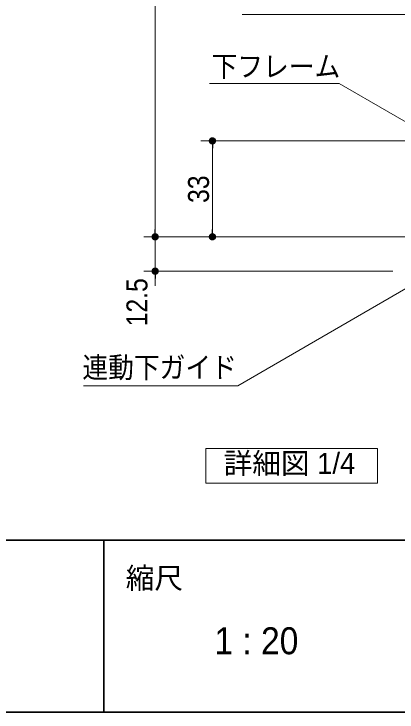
# Model space of a CAD drawing. Units: millimetres, scale not verified. Extents: x -6062 to 6062, y -3045 to 3045.
# Drawn here: x -45 to 625, y -2770 to -1551 of the extents above; entities that cross this region are included whole.
import ezdxf
from ezdxf.enums import TextEntityAlignment as Align

# ---------------------------------------------------------------- set-up
doc = ezdxf.new("R2010")
doc.units = ezdxf.units.MM
doc.header["$LTSCALE"] = 20
doc.header["$PDMODE"] = 32
doc.header["$PDSIZE"] = 10
for name, color, linetype, lineweight in [('0-0_2寸法-3', 7, 'Continuous', 15), ('0-1_2寸法-1', 7, 'Continuous', 15), ('0-2_0', 7, 'Continuous', 25), ('0-4_2寸法-2', 7, 'Continuous', 15), ('0-5_1図面枠', 7, 'Continuous', 15)]:
    doc.layers.add(name, color=color, linetype=linetype, lineweight=lineweight)
doc.layers.add('0-3_Defpoints', color=7, linetype='Continuous')
doc.styles.add('ＭＳ Ｐゴシック', font='')
doc.styles.get('ＭＳ Ｐゴシック').set_extended_font_data('MS PGothic')

# ---------------------------------------------------------------- blocks, each defined once
blk = doc.blocks.new('グループ')
at = {"layer": '0-0_2寸法-3'}
blk.add_lwpolyline([(41563.7, -46200), (47563.7, -46200), (47563.7, -47400), (41563.7, -47400)], close=True, dxfattribs=at)
at = {"layer": '0-0_2寸法-3', "style": 'ＭＳ Ｐゴシック'}
blk.add_text('詳細図 1/4', height=733.7, dxfattribs=at).set_placement((42187, -47300.3), align=Align.BOTTOM_LEFT)
blk = doc.blocks.new('_Dot')
at = {"layer": '0-2_0'}
blk.add_line((-10, 0), (-20, 0), dxfattribs=at)
for points in [[(0, 0), (-10, 0), (-9.92, 1.25)], [(0, 0), (-9.92, -1.25), (-10, 0)], [(0, 0), (-9.92, 1.25), (-9.69, 2.49)], [(0, 0), (-9.69, -2.49), (-9.92, -1.25)], [(0, 0), (-9.69, 2.49), (-9.3, 3.68)], [(0, 0), (-9.3, -3.68), (-9.69, -2.49)], [(0, 0), (-9.3, 3.68), (-8.76, 4.82)], [(0, 0), (-8.76, -4.82), (-9.3, -3.68)], [(0, 0), (-8.76, 4.82), (-8.09, 5.88)], [(0, 0), (-8.09, -5.88), (-8.76, -4.82)], [(0, 0), (-8.09, 5.88), (-7.29, 6.85)], [(0, 0), (-7.29, -6.85), (-8.09, -5.88)], [(0, 0), (-7.29, 6.85), (-6.37, 7.71)], [(0, 0), (-6.37, -7.71), (-7.29, -6.85)], [(0, 0), (-6.37, 7.71), (-5.36, 8.44)], [(0, 0), (-5.36, -8.44), (-6.37, -7.71)], [(0, 0), (-5.36, 8.44), (-4.26, 9.05)], [(0, 0), (-4.26, -9.05), (-5.36, -8.44)], [(0, 0), (-4.26, 9.05), (-3.09, 9.51)], [(0, 0), (-3.09, -9.51), (-4.26, -9.05)], [(0, 0), (-3.09, 9.51), (-1.87, 9.82)], [(0, 0), (-1.87, -9.82), (-3.09, -9.51)], [(0, 0), (-1.87, 9.82), (-0.63, 9.98)], [(0, 0), (-0.63, -9.98), (-1.87, -9.82)], [(0, 0), (-0.63, 9.98), (0.63, 9.98)], [(0, 0), (0.63, -9.98), (-0.63, -9.98)], [(0, 0), (0.63, 9.98), (1.87, 9.82)], [(0, 0), (1.87, 9.82), (3.09, 9.51)], [(0, 0), (3.09, 9.51), (4.26, 9.05)], [(0, 0), (4.26, 9.05), (5.36, 8.44)], [(0, 0), (5.36, 8.44), (6.37, 7.71)], [(0, 0), (6.37, 7.71), (7.29, 6.85)], [(0, 0), (7.29, 6.85), (8.09, 5.88)], [(0, 0), (8.09, 5.88), (8.76, 4.82)], [(0, 0), (8.76, 4.82), (9.3, 3.68)], [(0, 0), (9.3, 3.68), (9.69, 2.49)], [(0, 0), (9.69, 2.49), (9.92, 1.25)], [(0, 0), (9.92, 1.25), (10, 0)], [(0, 0), (1.87, -9.82), (0.63, -9.98)], [(0, 0), (3.09, -9.51), (1.87, -9.82)], [(0, 0), (4.26, -9.05), (3.09, -9.51)], [(0, 0), (5.36, -8.44), (4.26, -9.05)], [(0, 0), (6.37, -7.71), (5.36, -8.44)], [(0, 0), (7.29, -6.85), (6.37, -7.71)], [(0, 0), (8.09, -5.88), (7.29, -6.85)], [(0, 0), (8.76, -4.82), (8.09, -5.88)], [(0, 0), (9.3, -3.68), (8.76, -4.82)], [(0, 0), (9.69, -2.49), (9.3, -3.68)], [(0, 0), (9.92, -1.25), (9.69, -2.49)], [(0, 0), (10, 0), (9.92, -1.25)]]:
    blk.add_solid(points, dxfattribs=at)
blk = doc.blocks.new('グループ-3')
at = {"layer": '0-5_1図面枠', "lineweight": 35}
for p, q in [((-80000, -49400), (80000, -49400)), ((38000, -49400), (38000, -55400))]:
    blk.add_line(p, q, dxfattribs=at)
blk.add_lwpolyline([(-80000, 55400), (80000, 55400), (80000, -55400), (-80000, -55400)], close=True, dxfattribs=at)
blk = doc.blocks.new('図面枠')
at = {"layer": '0-5_1図面枠'}
blk.add_blockref('グループ-3', (0, 0), dxfattribs=at)
at = {"layer": '0-5_1図面枠', "style": 'ＭＳ Ｐゴシック'}
blk.add_text('縮尺', height=733.7, dxfattribs=at).set_placement((38765.5, -51307.2), align=Align.BOTTOM_LEFT)
at = {"layer": '0-5_1図面枠', "style": 'ＭＳ Ｐゴシック', "width": 0.95}
blk.add_text('1 : 20', height=943.3, dxfattribs=at).set_placement((41866.9, -53665.3), align=Align.BOTTOM_LEFT)

msp = doc.modelspace()

# ---------------------------------------------------------------- linework, layer by layer
at = {"layer": '0-0_2寸法-3'}
for points in [[(882.68, -1660), (640.68, -1551.6), (354.38, -1551.6)], [(697.18, -1772.5), (523.98, -1672.5), (297.1, -1672.5)], [(735.68, -1975.25), (346.41, -2200), (77.08, -2200)]]:
    msp.add_lwpolyline(points, dxfattribs=at)
at = {"layer": '0-1_2寸法-1'}
for p, q in [((202.18, 784.79), (202.18, -1927.29)), ((675.68, -1772.5), (282.18, -1772.5)), ((302.18, -1927.29), (302.18, -1785.21)), ((282.18, -1940), (182.18, -1940)), ((670.68, -1940), (282.18, -1940))]:
    msp.add_line(p, q, dxfattribs=at)
at = {"layer": '0-3_Defpoints'}
for p in [(302.18, -1772.5), (202.18, -1940), (302.18, -1940), (302.18, -1940), (202.18, -2000)]:
    msp.add_point(p, dxfattribs=at)
at = {"layer": '0-4_2寸法-2'}
for p, q in [((202.18, -1927.29), (202.18, -1914.58)), ((282.18, -1940), (182.18, -1940)), ((202.18, -1940), (202.18, -2000)), ((617.5, -2000), (182.18, -2000)), ((202.18, -2012.71), (202.18, -2025.42))]:
    msp.add_line(p, q, dxfattribs=at)

# ---------------------------------------------------------------- block references
at = {"layer": '0-0_2寸法-3', "xscale": 0.05, "yscale": 0.05}
msp.add_blockref('グループ', (-1787.5, 0), dxfattribs=at)
at = {"layer": '0-1_2寸法-1', "xscale": 0.6356201, "yscale": 0.6356201}
for p, rotation in [((302.18, -1772.5), 90), ((202.18, -1940), 270), ((302.18, -1940), 270)]:
    msp.add_blockref('_Dot', p, dxfattribs=dict(at, rotation=rotation))
at = {"layer": '0-4_2寸法-2', "xscale": 0.6356201, "yscale": 0.6356201}
for p, rotation in [((202.18, -1940), 270), ((202.18, -2000), 90)]:
    msp.add_blockref('_Dot', p, dxfattribs=dict(at, rotation=rotation))
at = {"layer": '0-5_1図面枠', "xscale": 0.05, "yscale": 0.05}
msp.add_blockref('図面枠', (-1787.5, 0), dxfattribs=at)

# ---------------------------------------------------------------- texts
at = {"layer": '0-0_2寸法-3', "style": 'ＭＳ Ｐゴシック', "width": 0.9}
for s, p in [('下フレーム', (300.76, -1671.68)), ('連動下ガイド', (74.98, -2197.46))]:
    msp.add_text(s, height=36.66, dxfattribs=at).set_placement(p, align=Align.BOTTOM_LEFT)
at = {"layer": '0-1_2寸法-1', "style": 'ＭＳ Ｐゴシック', "width": 0.9}
msp.add_text('33', height=36.66, rotation=90, dxfattribs=at).set_placement((307.24, -1880.84), align=Align.BOTTOM_LEFT)
at = {"layer": '0-4_2寸法-2', "style": 'ＭＳ Ｐゴシック', "width": 0.9}
msp.add_text('12.5', height=36.69, rotation=90, dxfattribs=at).set_placement((199.7, -2096.37), align=Align.BOTTOM_LEFT)

doc.saveas('drawing.dxf')
